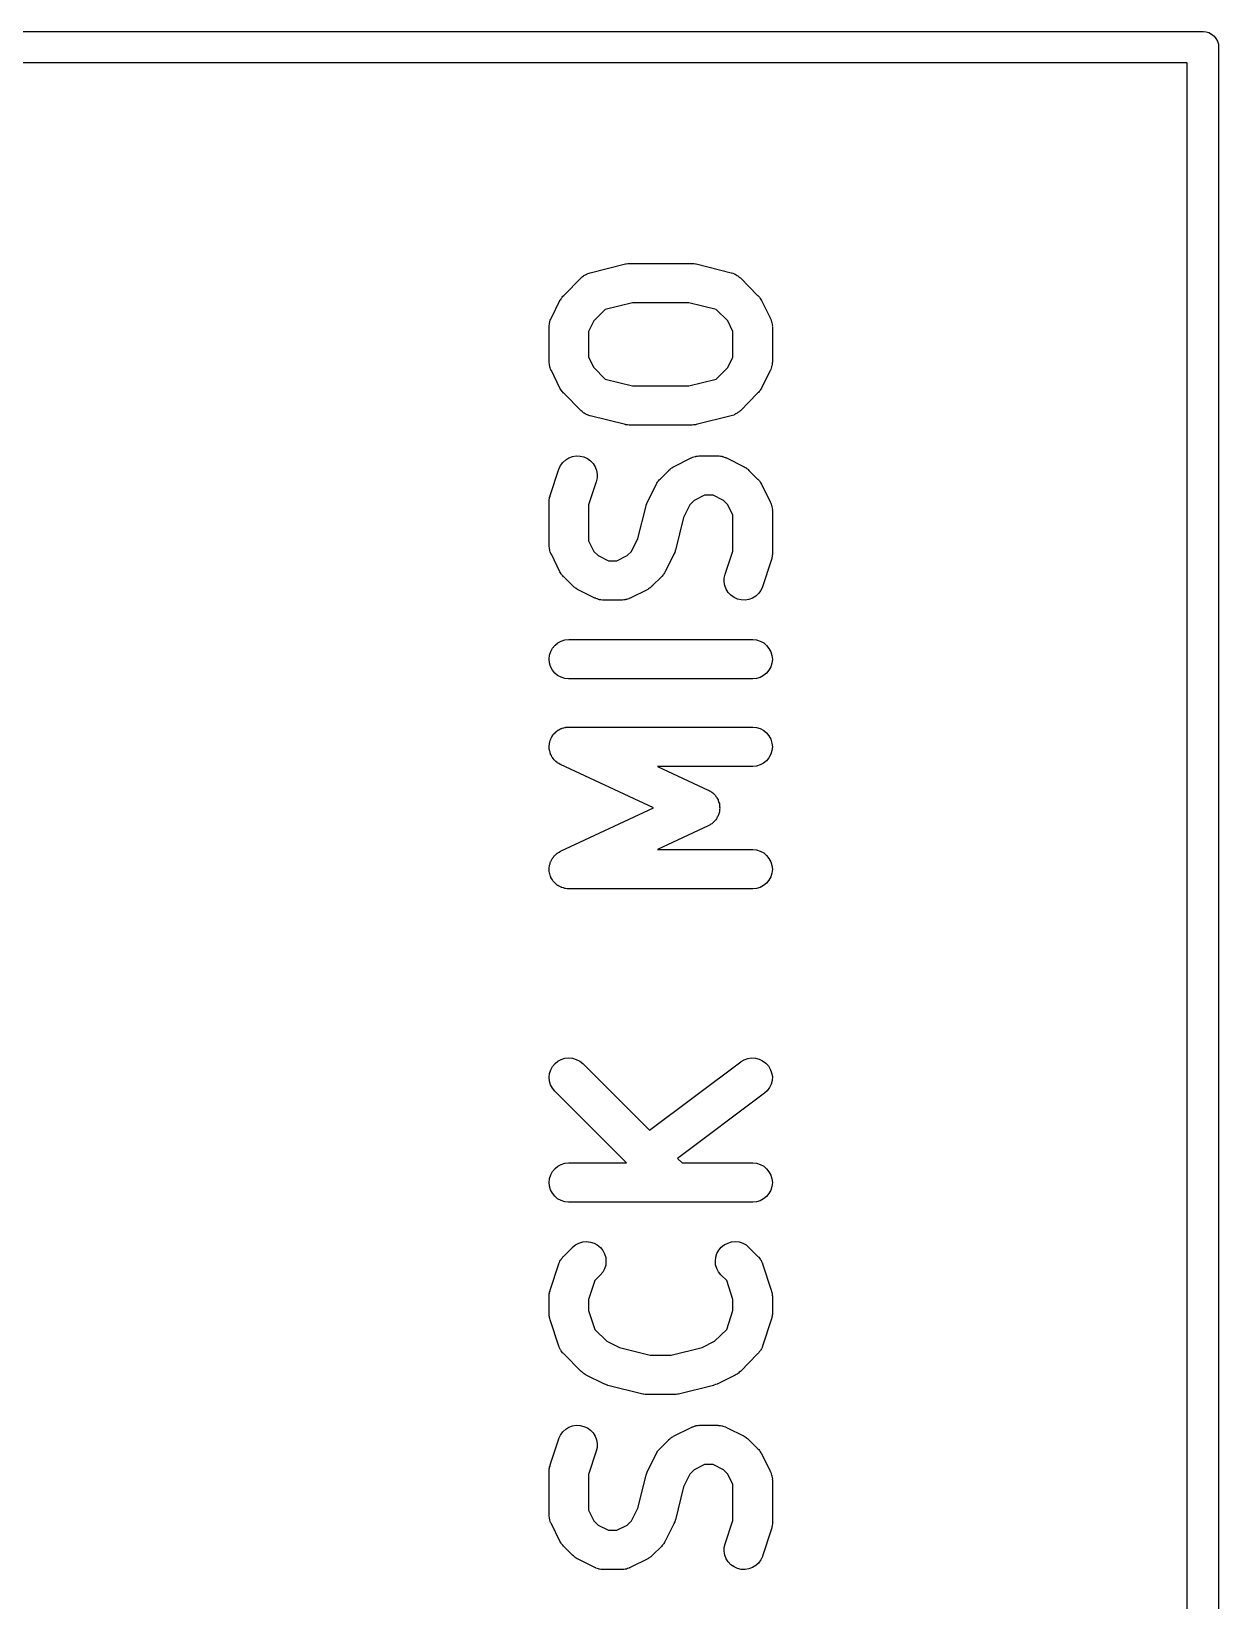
# Model space of a CAD drawing. Extents: x 107.4 to 137.1, y -83.6 to -60.4.
# Drawn here: x 121.01 to 125.54, y -67.39 to -61.41 of the extents above; entities that cross this region are included whole.
import ezdxf

# ---------------------------------------------------------------- set-up
doc = ezdxf.new("R2010")
doc.units = 0
doc.header["$MEASUREMENT"] = 0
doc.layers.add('BLACK', color=7, linetype='CONTINUOUS')

msp = doc.modelspace()

# ---------------------------------------------------------------- linework, layer by layer
at = {"layer": 'BLACK', "linetype": 'CONTINUOUS'}
for p, q in [((125.473, -61.408), (125.476, -61.4077)), ((125.476, -61.4077), (125.479, -61.408)), ((107.445, -61.408), (125.473, -61.408)), ((125.479, -61.408), (125.488, -61.4089)), ((125.488, -61.4089), (125.499, -61.4123)), ((125.499, -61.4123), (125.509, -61.4179)), ((125.509, -61.4179), (125.519, -61.4254)), ((125.519, -61.4254), (125.526, -61.4345)), ((125.526, -61.4345), (125.532, -61.4449)), ((125.532, -61.4449), (125.535, -61.4562)), ((125.535, -61.4562), (125.536, -61.468)), ((125.536, -61.468), (125.536, -61.4709)), ((125.536, -61.4709), (125.536, -71.8869)), ((125.416, -61.528), (107.502, -61.528)), ((125.416, -71.8444), (125.416, -61.528)), ((123.142, -62.3272), (123.276, -62.2939)), ((123.276, -62.2939), (123.277, -62.2937)), ((123.277, -62.2937), (123.278, -62.2935)), ((123.278, -62.2935), (123.279, -62.2931)), ((123.279, -62.2931), (123.285, -62.2925)), ((123.285, -62.2925), (123.291, -62.2917)), ((123.291, -62.2917), (123.293, -62.2918)), ((123.293, -62.2918), (123.294, -62.2917)), ((123.294, -62.2917), (123.527, -62.2917)), ((123.527, -62.2917), (123.528, -62.2917)), ((123.528, -62.2917), (123.53, -62.2918)), ((123.53, -62.2918), (123.531, -62.2918)), ((123.531, -62.2918), (123.537, -62.2926)), ((123.537, -62.2926), (123.543, -62.2933)), ((123.543, -62.2933), (123.544, -62.2937)), ((123.544, -62.2937), (123.546, -62.2939)), ((123.546, -62.2939), (123.679, -62.3272)), ((123.041, -62.4136), (123.108, -62.347)), ((123.108, -62.3462), (123.112, -62.3431)), ((123.108, -62.347), (123.108, -62.3462)), ((123.112, -62.3431), (123.116, -62.3397)), ((123.116, -62.3397), (123.118, -62.3385)), ((123.118, -62.3385), (123.12, -62.3371)), ((123.12, -62.3371), (123.124, -62.3348)), ((123.124, -62.3348), (123.129, -62.3322)), ((123.129, -62.3322), (123.131, -62.3314)), ((123.131, -62.3314), (123.133, -62.3304)), ((123.133, -62.3304), (123.138, -62.3289)), ((123.138, -62.3289), (123.142, -62.3272)), ((123.679, -62.3272), (123.68, -62.3275)), ((123.68, -62.3275), (123.685, -62.3293)), ((123.685, -62.3293), (123.689, -62.3308)), ((123.689, -62.3308), (123.691, -62.3318)), ((123.691, -62.3318), (123.694, -62.3326)), ((123.694, -62.3326), (123.698, -62.3353)), ((123.698, -62.3353), (123.702, -62.3377)), ((123.702, -62.3377), (123.704, -62.3391)), ((123.704, -62.3391), (123.706, -62.3403)), ((123.706, -62.3403), (123.71, -62.3437)), ((123.71, -62.3437), (123.714, -62.347)), ((123.714, -62.347), (123.78, -62.4136)), ((123.032, -62.4249), (123.034, -62.4225)), ((123.034, -62.4225), (123.035, -62.4199)), ((123.035, -62.4199), (123.038, -62.4169)), ((123.038, -62.4169), (123.041, -62.4136)), ((123.78, -62.4136), (123.781, -62.4144)), ((123.781, -62.4144), (123.784, -62.4177)), ((123.784, -62.4177), (123.787, -62.4207)), ((123.787, -62.4207), (123.788, -62.4234)), ((123.788, -62.4234), (123.79, -62.4258)), ((122.994, -62.4998), (123.027, -62.4331)), ((123.027, -62.4322), (123.03, -62.4287)), ((123.027, -62.4331), (123.027, -62.4322)), ((123.03, -62.4287), (123.032, -62.4249)), ((123.199, -62.4677), (123.156, -62.5111)), ((123.303, -62.4417), (123.199, -62.4677)), ((123.518, -62.4417), (123.303, -62.4417)), ((123.622, -62.4677), (123.518, -62.4417)), ((123.666, -62.5111), (123.622, -62.4677)), ((123.79, -62.4258), (123.792, -62.4296)), ((123.792, -62.4296), (123.794, -62.4331)), ((123.794, -62.4331), (123.828, -62.4998)), ((122.986, -62.5279), (122.987, -62.5228)), ((122.986, -62.5301), (122.986, -62.5279)), ((122.986, -62.5323), (122.986, -62.5301)), ((122.986, -62.5333), (122.986, -62.5323)), ((122.986, -62.6667), (122.986, -62.5333)), ((122.987, -62.5177), (122.988, -62.5156)), ((122.987, -62.5228), (122.987, -62.5177)), ((122.988, -62.5135), (122.99, -62.5087)), ((122.988, -62.5156), (122.988, -62.5135)), ((122.99, -62.5087), (122.992, -62.5038)), ((122.992, -62.5038), (122.993, -62.5019)), ((122.993, -62.5019), (122.994, -62.4998)), ((123.156, -62.5111), (123.136, -62.551)), ((123.686, -62.551), (123.666, -62.5111)), ((123.828, -62.4998), (123.828, -62.5007)), ((123.828, -62.5007), (123.829, -62.5028)), ((123.829, -62.5028), (123.83, -62.5048)), ((123.83, -62.5048), (123.831, -62.5097)), ((123.831, -62.5097), (123.833, -62.5145)), ((123.833, -62.5145), (123.834, -62.5167)), ((123.834, -62.5167), (123.834, -62.5188)), ((123.834, -62.5188), (123.835, -62.5239)), ((123.835, -62.5239), (123.836, -62.5289)), ((123.836, -62.5289), (123.835, -62.5311)), ((123.835, -62.5311), (123.836, -62.5333)), ((123.836, -62.5333), (123.836, -62.6667)), ((123.136, -62.551), (123.136, -62.649)), ((123.686, -62.649), (123.686, -62.551)), ((123.136, -62.649), (123.156, -62.6889)), ((123.666, -62.6889), (123.686, -62.649)), ((122.986, -62.6689), (122.986, -62.6667)), ((122.986, -62.6711), (122.986, -62.6689)), ((122.987, -62.6761), (122.986, -62.6711)), ((122.987, -62.6812), (122.987, -62.6761)), ((122.988, -62.6834), (122.987, -62.6812)), ((122.988, -62.6855), (122.988, -62.6834)), ((122.99, -62.6903), (122.988, -62.6855)), ((122.991, -62.6952), (122.99, -62.6903)), ((122.992, -62.6972), (122.991, -62.6952)), ((122.993, -62.6993), (122.992, -62.6972)), ((122.994, -62.7002), (122.993, -62.6993)), ((123.027, -62.7669), (122.994, -62.7002)), ((123.156, -62.6889), (123.199, -62.7323)), ((123.622, -62.7323), (123.666, -62.6889)), ((123.828, -62.7002), (123.794, -62.7669)), ((123.829, -62.6981), (123.828, -62.7002)), ((123.83, -62.6962), (123.829, -62.6981)), ((123.831, -62.6913), (123.83, -62.6962)), ((123.833, -62.6865), (123.831, -62.6913)), ((123.834, -62.6823), (123.833, -62.6844)), ((123.833, -62.6844), (123.833, -62.6865)), ((123.835, -62.6772), (123.834, -62.6823)), ((123.836, -62.6677), (123.835, -62.6699)), ((123.835, -62.6699), (123.835, -62.6721)), ((123.835, -62.6721), (123.835, -62.6772)), ((123.836, -62.6667), (123.836, -62.6677)), ((123.029, -62.7704), (123.027, -62.7669)), ((123.031, -62.7742), (123.029, -62.7704)), ((123.033, -62.7766), (123.031, -62.7742)), ((123.035, -62.7793), (123.033, -62.7766)), ((123.038, -62.7823), (123.035, -62.7793)), ((123.04, -62.7856), (123.038, -62.7823)), ((123.199, -62.7323), (123.303, -62.7583)), ((123.303, -62.7583), (123.518, -62.7583)), ((123.518, -62.7583), (123.622, -62.7323)), ((123.783, -62.7831), (123.78, -62.7864)), ((123.786, -62.7801), (123.783, -62.7831)), ((123.788, -62.7775), (123.786, -62.7801)), ((123.79, -62.7751), (123.788, -62.7775)), ((123.792, -62.7713), (123.79, -62.7751)), ((123.794, -62.7678), (123.792, -62.7713)), ((123.794, -62.7669), (123.794, -62.7678)), ((123.041, -62.7864), (123.04, -62.7856)), ((123.108, -62.853), (123.041, -62.7864)), ((123.78, -62.7864), (123.714, -62.853)), ((123.112, -62.8563), (123.108, -62.853)), ((123.115, -62.8597), (123.112, -62.8563)), ((123.117, -62.8609), (123.115, -62.8597)), ((123.119, -62.8623), (123.117, -62.8609)), ((123.123, -62.8647), (123.119, -62.8623)), ((123.128, -62.8674), (123.123, -62.8647)), ((123.13, -62.8682), (123.128, -62.8674)), ((123.132, -62.8692), (123.13, -62.8682)), ((123.137, -62.8707), (123.132, -62.8692)), ((123.141, -62.8725), (123.137, -62.8707)), ((123.142, -62.8728), (123.141, -62.8725)), ((123.276, -62.9061), (123.142, -62.8728)), ((123.679, -62.8728), (123.546, -62.9061)), ((123.684, -62.8711), (123.679, -62.8728)), ((123.689, -62.8696), (123.684, -62.8711)), ((123.691, -62.8686), (123.689, -62.8696)), ((123.693, -62.8678), (123.691, -62.8686)), ((123.697, -62.8652), (123.693, -62.8678)), ((123.702, -62.8629), (123.697, -62.8652)), ((123.703, -62.8615), (123.702, -62.8629)), ((123.705, -62.8603), (123.703, -62.8615)), ((123.709, -62.8569), (123.705, -62.8603)), ((123.713, -62.8538), (123.709, -62.8569)), ((123.714, -62.853), (123.713, -62.8538)), ((123.277, -62.9063), (123.276, -62.9061)), ((123.278, -62.9067), (123.277, -62.9063)), ((123.284, -62.9074), (123.278, -62.9067)), ((123.29, -62.9082), (123.284, -62.9074)), ((123.292, -62.9082), (123.29, -62.9082)), ((123.293, -62.9083), (123.292, -62.9082)), ((123.294, -62.9083), (123.293, -62.9083)), ((123.527, -62.9083), (123.294, -62.9083)), ((123.529, -62.9082), (123.527, -62.9083)), ((123.53, -62.9083), (123.529, -62.9082)), ((123.536, -62.9075), (123.53, -62.9083)), ((123.542, -62.9069), (123.536, -62.9075)), ((123.543, -62.9065), (123.542, -62.9069)), ((123.545, -62.9063), (123.543, -62.9065)), ((123.546, -62.9061), (123.545, -62.9063)), ((122.99, -63.1763), (123.023, -63.0763)), ((123.023, -63.0753), (123.029, -63.062)), ((123.023, -63.0763), (123.023, -63.0753)), ((123.029, -63.062), (123.038, -63.0502)), ((123.038, -63.0502), (123.049, -63.0402)), ((123.049, -63.0402), (123.061, -63.0326)), ((123.061, -63.0326), (123.075, -63.0275)), ((123.075, -63.0275), (123.089, -63.0251)), ((123.089, -63.0251), (123.104, -63.0257)), ((123.104, -63.0257), (123.118, -63.029)), ((123.118, -63.029), (123.132, -63.0351)), ((123.132, -63.0351), (123.143, -63.0436)), ((123.143, -63.0436), (123.153, -63.0543)), ((123.153, -63.0543), (123.161, -63.0667)), ((123.161, -63.0667), (123.166, -63.0804)), ((123.166, -63.0804), (123.169, -63.0948)), ((123.408, -63.1136), (123.441, -63.0803)), ((123.441, -63.0803), (123.442, -63.0796)), ((123.442, -63.0796), (123.445, -63.0769)), ((123.445, -63.0769), (123.448, -63.074)), ((123.448, -63.074), (123.451, -63.0724)), ((123.451, -63.0724), (123.453, -63.0704)), ((123.453, -63.0704), (123.457, -63.0685)), ((123.457, -63.0685), (123.46, -63.0663)), ((123.46, -63.0663), (123.527, -63.0329)), ((123.527, -63.0329), (123.528, -63.0325)), ((123.528, -63.0325), (123.53, -63.0317)), ((123.53, -63.0317), (123.532, -63.0307)), ((123.532, -63.0307), (123.537, -63.0292)), ((123.537, -63.0292), (123.542, -63.0274)), ((123.542, -63.0274), (123.544, -63.0271)), ((123.544, -63.0271), (123.546, -63.0264)), ((123.546, -63.0264), (123.551, -63.0259)), ((123.551, -63.0259), (123.556, -63.0251)), ((123.556, -63.0251), (123.558, -63.0252)), ((123.558, -63.0252), (123.561, -63.025)), ((123.561, -63.025), (123.627, -63.025)), ((123.627, -63.025), (123.628, -63.025)), ((123.628, -63.025), (123.631, -63.0253)), ((123.631, -63.0253), (123.633, -63.0252)), ((123.633, -63.0252), (123.638, -63.0261)), ((123.638, -63.0261), (123.643, -63.0266)), ((123.643, -63.0266), (123.645, -63.0273)), ((123.645, -63.0273), (123.647, -63.0277)), ((123.647, -63.0277), (123.652, -63.0295)), ((123.652, -63.0295), (123.657, -63.0311)), ((123.657, -63.0311), (123.659, -63.0321)), ((123.659, -63.0321), (123.661, -63.0329)), ((123.661, -63.0329), (123.728, -63.0663)), ((123.728, -63.0663), (123.728, -63.0667)), ((123.728, -63.0667), (123.732, -63.069)), ((123.732, -63.069), (123.736, -63.071)), ((123.736, -63.071), (123.738, -63.073)), ((123.738, -63.073), (123.741, -63.0747)), ((123.741, -63.0747), (123.744, -63.0776)), ((123.744, -63.0776), (123.747, -63.0803)), ((123.747, -63.0803), (123.78, -63.1136)), ((123.165, -63.1237), (123.136, -63.2122)), ((123.168, -63.1094), (123.165, -63.1237)), ((123.169, -63.0948), (123.168, -63.1094)), ((123.36, -63.1998), (123.394, -63.1331)), ((123.394, -63.1322), (123.396, -63.1287)), ((123.394, -63.1331), (123.394, -63.1322)), ((123.396, -63.1287), (123.398, -63.1249)), ((123.398, -63.1249), (123.4, -63.1225)), ((123.4, -63.1225), (123.402, -63.1199)), ((123.402, -63.1199), (123.405, -63.1169)), ((123.405, -63.1169), (123.408, -63.1136)), ((123.78, -63.1136), (123.781, -63.1144)), ((123.781, -63.1144), (123.784, -63.1177)), ((123.784, -63.1177), (123.787, -63.1207)), ((123.787, -63.1207), (123.788, -63.1234)), ((123.788, -63.1234), (123.79, -63.1258)), ((123.79, -63.1258), (123.792, -63.1296)), ((123.792, -63.1296), (123.794, -63.1331)), ((123.794, -63.1331), (123.828, -63.1998)), ((122.986, -63.1906), (122.987, -63.1875)), ((122.986, -63.1948), (122.986, -63.1906)), ((122.986, -63.199), (122.986, -63.1948)), ((122.986, -63.2), (122.986, -63.199)), ((122.986, -63.3667), (122.986, -63.2)), ((122.987, -63.1844), (122.989, -63.1804)), ((122.987, -63.1875), (122.987, -63.1844)), ((122.989, -63.1804), (122.99, -63.1763)), ((123.358, -63.2069), (123.36, -63.2004)), ((123.36, -63.2001), (123.36, -63.1998)), ((123.36, -63.2004), (123.36, -63.2001)), ((123.538, -63.195), (123.522, -63.2111)), ((123.578, -63.175), (123.538, -63.195)), ((123.61, -63.175), (123.578, -63.175)), ((123.65, -63.195), (123.61, -63.175)), ((123.666, -63.2111), (123.65, -63.195)), ((123.828, -63.1998), (123.828, -63.2007)), ((123.828, -63.2007), (123.829, -63.2028)), ((123.136, -63.2122), (123.136, -63.349)), ((123.323, -63.3405), (123.355, -63.2151)), ((123.355, -63.2135), (123.358, -63.2069)), ((123.355, -63.2138), (123.355, -63.2135)), ((123.355, -63.2141), (123.355, -63.2138)), ((123.355, -63.2151), (123.355, -63.2141)), ((123.498, -63.2595), (123.467, -63.3849)), ((123.522, -63.2111), (123.498, -63.2595)), ((123.686, -63.251), (123.666, -63.2111)), ((123.686, -63.3878), (123.686, -63.251)), ((123.829, -63.2028), (123.83, -63.2048)), ((123.83, -63.2048), (123.831, -63.2097)), ((123.831, -63.2097), (123.833, -63.2145)), ((123.833, -63.2145), (123.834, -63.2167)), ((123.834, -63.2167), (123.834, -63.2188)), ((123.834, -63.2188), (123.835, -63.2239)), ((123.835, -63.2239), (123.836, -63.2289)), ((123.836, -63.2289), (123.835, -63.2311)), ((123.835, -63.2311), (123.836, -63.2333)), ((123.836, -63.2333), (123.836, -63.4)), ((122.986, -63.3689), (122.986, -63.3667)), ((122.986, -63.3711), (122.986, -63.3689)), ((122.987, -63.3761), (122.986, -63.3711)), ((122.987, -63.3812), (122.987, -63.3761)), ((123.136, -63.349), (123.156, -63.3889)), ((123.299, -63.3889), (123.323, -63.3405)), ((122.988, -63.3834), (122.987, -63.3812)), ((122.988, -63.3855), (122.988, -63.3834)), ((122.99, -63.3903), (122.988, -63.3855)), ((122.991, -63.3952), (122.99, -63.3903)), ((122.992, -63.3972), (122.991, -63.3952)), ((122.993, -63.3993), (122.992, -63.3972)), ((122.994, -63.4002), (122.993, -63.3993)), ((123.027, -63.4669), (122.994, -63.4002)), ((123.156, -63.3889), (123.172, -63.405)), ((123.172, -63.405), (123.212, -63.425)), ((123.212, -63.425), (123.243, -63.425)), ((123.243, -63.425), (123.283, -63.405)), ((123.283, -63.405), (123.299, -63.3889)), ((123.461, -63.4002), (123.428, -63.4669)), ((123.464, -63.3931), (123.461, -63.3996)), ((123.461, -63.3996), (123.461, -63.3999)), ((123.461, -63.3999), (123.461, -63.4002)), ((123.466, -63.3865), (123.464, -63.3931)), ((123.467, -63.3849), (123.466, -63.3859)), ((123.466, -63.3859), (123.466, -63.3862)), ((123.466, -63.3862), (123.466, -63.3865)), ((123.656, -63.4763), (123.686, -63.3878)), ((123.832, -63.4237), (123.798, -63.5237)), ((123.833, -63.4196), (123.832, -63.4237)), ((123.834, -63.4156), (123.833, -63.4196)), ((123.835, -63.4094), (123.834, -63.4125)), ((123.834, -63.4125), (123.834, -63.4156)), ((123.836, -63.401), (123.835, -63.4052)), ((123.835, -63.4052), (123.835, -63.4094)), ((123.836, -63.4), (123.836, -63.401)), ((123.029, -63.4704), (123.027, -63.4669)), ((123.031, -63.4742), (123.029, -63.4704)), ((123.033, -63.4766), (123.031, -63.4742)), ((123.035, -63.4793), (123.033, -63.4766)), ((123.038, -63.4823), (123.035, -63.4793)), ((123.04, -63.4856), (123.038, -63.4823)), ((123.041, -63.4864), (123.04, -63.4856)), ((123.074, -63.5197), (123.041, -63.4864)), ((123.414, -63.4864), (123.38, -63.5197)), ((123.416, -63.4831), (123.414, -63.4864)), ((123.419, -63.4801), (123.416, -63.4831)), ((123.421, -63.4775), (123.419, -63.4801)), ((123.423, -63.4751), (123.421, -63.4775)), ((123.425, -63.4713), (123.423, -63.4751)), ((123.427, -63.4678), (123.425, -63.4713)), ((123.428, -63.4669), (123.427, -63.4678)), ((123.653, -63.4906), (123.656, -63.4763)), ((123.653, -63.5052), (123.653, -63.4906)), ((123.078, -63.5224), (123.074, -63.5197)), ((123.081, -63.5253), (123.078, -63.5224)), ((123.083, -63.527), (123.081, -63.5253)), ((123.086, -63.529), (123.083, -63.527)), ((123.089, -63.531), (123.086, -63.529)), ((123.093, -63.5333), (123.089, -63.531)), ((123.094, -63.5337), (123.093, -63.5333)), ((123.16, -63.5671), (123.094, -63.5337)), ((123.361, -63.5337), (123.294, -63.5671)), ((123.364, -63.5315), (123.361, -63.5337)), ((123.368, -63.5296), (123.364, -63.5315)), ((123.371, -63.5276), (123.368, -63.5296)), ((123.373, -63.526), (123.371, -63.5276)), ((123.376, -63.5231), (123.373, -63.526)), ((123.38, -63.5204), (123.376, -63.5231)), ((123.38, -63.5197), (123.38, -63.5204)), ((123.655, -63.5196), (123.653, -63.5052)), ((123.66, -63.5333), (123.655, -63.5196)), ((123.668, -63.5457), (123.66, -63.5333)), ((123.678, -63.5564), (123.668, -63.5457)), ((123.69, -63.5649), (123.678, -63.5564)), ((123.773, -63.5598), (123.76, -63.5674)), ((123.783, -63.5498), (123.773, -63.5598)), ((123.792, -63.538), (123.783, -63.5498)), ((123.798, -63.5247), (123.792, -63.538)), ((123.798, -63.5237), (123.798, -63.5247)), ((123.163, -63.5679), (123.16, -63.5671)), ((123.164, -63.5689), (123.163, -63.5679)), ((123.169, -63.5705), (123.164, -63.5689)), ((123.174, -63.5723), (123.169, -63.5705)), ((123.176, -63.5727), (123.174, -63.5723)), ((123.178, -63.5734), (123.176, -63.5727)), ((123.183, -63.5739), (123.178, -63.5734)), ((123.189, -63.5748), (123.183, -63.5739)), ((123.191, -63.5747), (123.189, -63.5748)), ((123.193, -63.575), (123.191, -63.5747)), ((123.194, -63.575), (123.193, -63.575)), ((123.261, -63.575), (123.194, -63.575)), ((123.263, -63.5748), (123.261, -63.575)), ((123.265, -63.5749), (123.263, -63.5748)), ((123.27, -63.5741), (123.265, -63.5749)), ((123.275, -63.5736), (123.27, -63.5741)), ((123.277, -63.5729), (123.275, -63.5736)), ((123.28, -63.5726), (123.277, -63.5729)), ((123.284, -63.5708), (123.28, -63.5726)), ((123.289, -63.5693), (123.284, -63.5708)), ((123.291, -63.5683), (123.289, -63.5693)), ((123.293, -63.5675), (123.291, -63.5683)), ((123.294, -63.5671), (123.293, -63.5675)), ((123.703, -63.571), (123.69, -63.5649)), ((123.717, -63.5743), (123.703, -63.571)), ((123.732, -63.5749), (123.717, -63.5743)), ((123.746, -63.5725), (123.732, -63.5749)), ((123.76, -63.5674), (123.746, -63.5725)), ((123.008, -63.7468), (123.019, -63.7375)), ((123.019, -63.7375), (123.032, -63.7307)), ((123.032, -63.7307), (123.046, -63.7264)), ((123.046, -63.7264), (123.061, -63.725)), ((123.061, -63.725), (123.761, -63.725)), ((123.761, -63.725), (123.762, -63.725)), ((123.762, -63.725), (123.776, -63.7266)), ((123.776, -63.7266), (123.79, -63.7311)), ((123.79, -63.7311), (123.803, -63.7381)), ((123.803, -63.7381), (123.814, -63.7475)), ((122.986, -63.7995), (122.987, -63.7849)), ((122.987, -63.8141), (122.986, -63.7995)), ((122.987, -63.7849), (122.992, -63.7709)), ((122.992, -63.7709), (122.998, -63.7581)), ((122.998, -63.7581), (123.008, -63.7468)), ((123.814, -63.7475), (123.823, -63.7589)), ((123.823, -63.7589), (123.83, -63.7719)), ((123.83, -63.7719), (123.834, -63.7859)), ((123.834, -63.7859), (123.836, -63.8005)), ((122.991, -63.8281), (122.987, -63.8141)), ((122.998, -63.8411), (122.991, -63.8281)), ((123.007, -63.8525), (122.998, -63.8411)), ((123.018, -63.8619), (123.007, -63.8525)), ((123.814, -63.8532), (123.802, -63.8625)), ((123.823, -63.8419), (123.814, -63.8532)), ((123.83, -63.8291), (123.823, -63.8419)), ((123.834, -63.8151), (123.83, -63.8291)), ((123.836, -63.8005), (123.834, -63.8151)), ((123.031, -63.8689), (123.018, -63.8619)), ((123.045, -63.8734), (123.031, -63.8689)), ((123.06, -63.875), (123.045, -63.8734)), ((123.061, -63.875), (123.06, -63.875)), ((123.761, -63.875), (123.061, -63.875)), ((123.775, -63.8736), (123.761, -63.875)), ((123.789, -63.8693), (123.775, -63.8736)), ((123.802, -63.8625), (123.789, -63.8693)), ((122.993, -64.1011), (122.996, -64.0963)), ((122.996, -64.0963), (122.998, -64.0914)), ((122.998, -64.0914), (123, -64.0901)), ((123, -64.0886), (123.004, -64.0844)), ((123, -64.0901), (123, -64.0886)), ((123.004, -64.0844), (123.008, -64.0801)), ((123.008, -64.0801), (123.009, -64.079)), ((123.009, -64.079), (123.01, -64.0778)), ((123.01, -64.0778), (123.015, -64.0744)), ((123.015, -64.0744), (123.019, -64.0709)), ((123.019, -64.0709), (123.021, -64.0701)), ((123.021, -64.0701), (123.022, -64.069)), ((123.022, -64.069), (123.027, -64.0666)), ((123.027, -64.0666), (123.032, -64.064)), ((123.032, -64.064), (123.034, -64.0635)), ((123.034, -64.0635), (123.035, -64.0628)), ((123.035, -64.0628), (123.041, -64.0614)), ((123.041, -64.0614), (123.046, -64.0598)), ((123.046, -64.0598), (123.048, -64.0596)), ((123.048, -64.0596), (123.049, -64.0592)), ((123.049, -64.0592), (123.055, -64.0589)), ((123.055, -64.0589), (123.061, -64.0583)), ((123.061, -64.0583), (123.761, -64.0583)), ((123.761, -64.0583), (123.762, -64.0583)), ((123.762, -64.0583), (123.776, -64.06)), ((123.776, -64.06), (123.79, -64.0644)), ((123.79, -64.0644), (123.803, -64.0714)), ((123.803, -64.0714), (123.814, -64.0809)), ((123.814, -64.0809), (123.823, -64.0923)), ((123.823, -64.0923), (123.83, -64.1052)), ((122.986, -64.1294), (122.987, -64.1238)), ((122.986, -64.1311), (122.986, -64.1294)), ((122.986, -64.1328), (122.986, -64.1311)), ((122.986, -64.1384), (122.986, -64.1328)), ((122.986, -64.144), (122.986, -64.1384)), ((122.987, -64.1457), (122.986, -64.144)), ((122.987, -64.1183), (122.988, -64.1166)), ((122.987, -64.1238), (122.987, -64.1183)), ((122.987, -64.1474), (122.987, -64.1457)), ((122.989, -64.1528), (122.987, -64.1474)), ((122.988, -64.1149), (122.99, -64.1096)), ((122.988, -64.1166), (122.988, -64.1149)), ((122.99, -64.1582), (122.989, -64.1528)), ((122.99, -64.1096), (122.992, -64.1043)), ((122.991, -64.1598), (122.99, -64.1582)), ((122.992, -64.1028), (122.993, -64.1011)), ((122.992, -64.1043), (122.992, -64.1028)), ((123.83, -64.1052), (123.834, -64.1193)), ((123.834, -64.1484), (123.83, -64.1624)), ((123.834, -64.1193), (123.836, -64.1339)), ((123.836, -64.1339), (123.834, -64.1484)), ((122.991, -64.1614), (122.991, -64.1598)), ((122.994, -64.1664), (122.991, -64.1614)), ((122.996, -64.1715), (122.994, -64.1664)), ((122.997, -64.1729), (122.996, -64.1715)), ((122.998, -64.1744), (122.997, -64.1729)), ((123.001, -64.1788), (122.998, -64.1744)), ((123.005, -64.1833), (123.001, -64.1788)), ((123.006, -64.1845), (123.005, -64.1833)), ((123.007, -64.1858), (123.006, -64.1845)), ((123.011, -64.1894), (123.007, -64.1858)), ((123.016, -64.1932), (123.011, -64.1894)), ((123.017, -64.1941), (123.016, -64.1932)), ((123.018, -64.1952), (123.017, -64.1941)), ((123.023, -64.1979), (123.018, -64.1952)), ((123.028, -64.2008), (123.023, -64.1979)), ((123.029, -64.2013), (123.028, -64.2008)), ((123.383, -64.3667), (123.029, -64.2013)), ((123.761, -64.2083), (123.399, -64.2083)), ((123.399, -64.2083), (123.592, -64.2987)), ((123.775, -64.2069), (123.761, -64.2083)), ((123.789, -64.2027), (123.775, -64.2069)), ((123.802, -64.1958), (123.789, -64.2027)), ((123.814, -64.1866), (123.802, -64.1958)), ((123.823, -64.1753), (123.814, -64.1866)), ((123.83, -64.1624), (123.823, -64.1753)), ((123.592, -64.2987), (123.593, -64.2992)), ((123.593, -64.2992), (123.597, -64.3012)), ((123.597, -64.3012), (123.6, -64.3029)), ((123.6, -64.3029), (123.603, -64.305)), ((123.603, -64.305), (123.606, -64.3068)), ((123.606, -64.3068), (123.609, -64.3094)), ((123.609, -64.3094), (123.612, -64.3118)), ((123.612, -64.3118), (123.614, -64.3144)), ((123.614, -64.3144), (123.617, -64.3167)), ((123.617, -64.3167), (123.619, -64.3198)), ((123.619, -64.3198), (123.621, -64.3228)), ((123.621, -64.3228), (123.623, -64.3257)), ((123.623, -64.3257), (123.625, -64.3285)), ((123.625, -64.3285), (123.627, -64.3321)), ((123.627, -64.3321), (123.629, -64.3354)), ((123.629, -64.3354), (123.63, -64.3387)), ((123.029, -64.532), (123.383, -64.3667)), ((123.63, -64.3956), (123.628, -64.3989)), ((123.63, -64.3387), (123.631, -64.3418)), ((123.631, -64.3925), (123.63, -64.3956)), ((123.631, -64.3418), (123.632, -64.3456)), ((123.632, -64.3888), (123.631, -64.3925)), ((123.632, -64.3456), (123.634, -64.3493)), ((123.633, -64.3851), (123.632, -64.3888)), ((123.634, -64.3817), (123.633, -64.3851)), ((123.634, -64.3493), (123.634, -64.3527)), ((123.634, -64.3527), (123.635, -64.356)), ((123.635, -64.3784), (123.634, -64.3817)), ((123.635, -64.356), (123.635, -64.3599)), ((123.635, -64.3599), (123.636, -64.3638)), ((123.636, -64.3638), (123.635, -64.3672)), ((123.635, -64.3672), (123.636, -64.3706)), ((123.636, -64.3706), (123.635, -64.3745)), ((123.635, -64.3745), (123.635, -64.3784)), ((123.592, -64.4346), (123.399, -64.525)), ((123.596, -64.4326), (123.592, -64.4346)), ((123.599, -64.431), (123.596, -64.4326)), ((123.602, -64.4289), (123.599, -64.431)), ((123.605, -64.4272), (123.602, -64.4289)), ((123.608, -64.4246), (123.605, -64.4272)), ((123.611, -64.4222), (123.608, -64.4246)), ((123.613, -64.4197), (123.611, -64.4222)), ((123.616, -64.4174), (123.613, -64.4197)), ((123.618, -64.4143), (123.616, -64.4174)), ((123.621, -64.4114), (123.618, -64.4143)), ((123.623, -64.4085), (123.621, -64.4114)), ((123.625, -64.4057), (123.623, -64.4085)), ((123.626, -64.4022), (123.625, -64.4057)), ((123.628, -64.3989), (123.626, -64.4022)), ((122.989, -64.5796), (122.99, -64.5741)), ((122.99, -64.5741), (122.991, -64.5726)), ((122.991, -64.5726), (122.992, -64.5709)), ((122.992, -64.5709), (122.994, -64.566)), ((122.994, -64.566), (122.997, -64.5609)), ((122.997, -64.5609), (122.998, -64.5596)), ((122.998, -64.5581), (123.002, -64.5537)), ((122.998, -64.5596), (122.998, -64.5581)), ((123.002, -64.5537), (123.005, -64.5493)), ((123.005, -64.5493), (123.007, -64.5481)), ((123.007, -64.5481), (123.008, -64.5468)), ((123.008, -64.5468), (123.012, -64.5432)), ((123.012, -64.5432), (123.016, -64.5395)), ((123.016, -64.5395), (123.018, -64.5386)), ((123.018, -64.5386), (123.019, -64.5375)), ((123.019, -64.5375), (123.024, -64.5349)), ((123.024, -64.5349), (123.029, -64.532)), ((123.399, -64.525), (123.761, -64.525)), ((123.761, -64.525), (123.762, -64.525)), ((123.762, -64.525), (123.776, -64.5266)), ((123.776, -64.5266), (123.79, -64.5311)), ((123.79, -64.5311), (123.803, -64.5381)), ((123.803, -64.5381), (123.814, -64.5475)), ((123.814, -64.5475), (123.823, -64.5589)), ((123.823, -64.5589), (123.83, -64.5719)), ((123.83, -64.5719), (123.834, -64.5859)), ((122.986, -64.5939), (122.987, -64.5883)), ((122.986, -64.5995), (122.986, -64.5939)), ((122.986, -64.6012), (122.986, -64.5995)), ((122.986, -64.6029), (122.986, -64.6012)), ((122.986, -64.6085), (122.986, -64.6029)), ((122.987, -64.6141), (122.986, -64.6085)), ((122.987, -64.5849), (122.989, -64.5796)), ((122.987, -64.5866), (122.987, -64.5849)), ((122.987, -64.5883), (122.987, -64.5866)), ((122.987, -64.6157), (122.987, -64.6141)), ((122.988, -64.6174), (122.987, -64.6157)), ((122.99, -64.6227), (122.988, -64.6174)), ((122.991, -64.6281), (122.99, -64.6227)), ((122.992, -64.6296), (122.991, -64.6281)), ((122.992, -64.6312), (122.992, -64.6296)), ((122.995, -64.6361), (122.992, -64.6312)), ((122.998, -64.6411), (122.995, -64.6361)), ((123.83, -64.6291), (123.823, -64.6419)), ((123.834, -64.6151), (123.83, -64.6291)), ((123.834, -64.5859), (123.836, -64.6005)), ((123.836, -64.6005), (123.834, -64.6151)), ((122.999, -64.6424), (122.998, -64.6411)), ((123, -64.6439), (122.999, -64.6424)), ((123.004, -64.6481), (123, -64.6439)), ((123.007, -64.6525), (123.004, -64.6481)), ((123.008, -64.6536), (123.007, -64.6525)), ((123.01, -64.6549), (123.008, -64.6536)), ((123.014, -64.6583), (123.01, -64.6549)), ((123.018, -64.6619), (123.014, -64.6583)), ((123.02, -64.6627), (123.018, -64.6619)), ((123.021, -64.6638), (123.02, -64.6627)), ((123.026, -64.6662), (123.021, -64.6638)), ((123.031, -64.6689), (123.026, -64.6662)), ((123.033, -64.6695), (123.031, -64.6689)), ((123.034, -64.6702), (123.033, -64.6695)), ((123.04, -64.6717), (123.034, -64.6702)), ((123.045, -64.6734), (123.04, -64.6717)), ((123.047, -64.6736), (123.045, -64.6734)), ((123.048, -64.674), (123.047, -64.6736)), ((123.054, -64.6744), (123.048, -64.674)), ((123.06, -64.675), (123.054, -64.6744)), ((123.061, -64.675), (123.06, -64.675)), ((123.761, -64.675), (123.061, -64.675)), ((123.775, -64.6736), (123.761, -64.675)), ((123.789, -64.6693), (123.775, -64.6736)), ((123.802, -64.6625), (123.789, -64.6693)), ((123.814, -64.6532), (123.802, -64.6625)), ((123.823, -64.6419), (123.814, -64.6532)), ((122.992, -65.3647), (122.999, -65.3518)), ((122.999, -65.3518), (123.008, -65.3406)), ((123.008, -65.3406), (123.019, -65.3314)), ((123.019, -65.3314), (123.032, -65.3246)), ((123.032, -65.3246), (123.046, -65.3204)), ((123.046, -65.3204), (123.061, -65.319)), ((123.061, -65.319), (123.075, -65.3205)), ((123.075, -65.3205), (123.089, -65.3248)), ((123.089, -65.3248), (123.102, -65.3317)), ((123.102, -65.3317), (123.114, -65.341)), ((123.114, -65.341), (123.368, -65.595)), ((123.368, -65.595), (123.716, -65.334)), ((123.716, -65.334), (123.717, -65.3334)), ((123.717, -65.3334), (123.729, -65.326)), ((123.729, -65.326), (123.743, -65.3211)), ((123.743, -65.3211), (123.757, -65.3191)), ((123.757, -65.3191), (123.772, -65.3199)), ((123.772, -65.3199), (123.786, -65.3235)), ((123.786, -65.3235), (123.799, -65.3298)), ((123.799, -65.3298), (123.811, -65.3386)), ((123.811, -65.3386), (123.821, -65.3494)), ((123.821, -65.3494), (123.828, -65.362)), ((122.986, -65.3932), (122.987, -65.3787)), ((122.987, -65.4078), (122.986, -65.3932)), ((122.987, -65.3787), (122.992, -65.3647)), ((122.991, -65.4219), (122.987, -65.4078)), ((123.828, -65.362), (123.833, -65.3758)), ((123.835, -65.4049), (123.831, -65.4191)), ((123.833, -65.3758), (123.836, -65.3902)), ((123.836, -65.3902), (123.835, -65.4049)), ((122.998, -65.4348), (122.991, -65.4219)), ((123.007, -65.4463), (122.998, -65.4348)), ((123.008, -65.447), (123.007, -65.4463)), ((123.28, -65.719), (123.008, -65.447)), ((123.806, -65.454), (123.475, -65.7021)), ((123.816, -65.4441), (123.806, -65.454)), ((123.825, -65.4323), (123.816, -65.4441)), ((123.831, -65.4191), (123.825, -65.4323)), ((123.475, -65.7021), (123.492, -65.719)), ((122.987, -65.7789), (122.992, -65.7649)), ((122.992, -65.7649), (122.998, -65.7521)), ((122.998, -65.7521), (123.008, -65.7408)), ((123.008, -65.7408), (123.019, -65.7315)), ((123.019, -65.7315), (123.032, -65.7247)), ((123.032, -65.7247), (123.046, -65.7204)), ((123.046, -65.7204), (123.061, -65.719)), ((123.061, -65.719), (123.28, -65.719)), ((123.492, -65.719), (123.761, -65.719)), ((123.761, -65.719), (123.762, -65.719)), ((123.762, -65.719), (123.776, -65.7206)), ((123.776, -65.7206), (123.79, -65.7251)), ((123.79, -65.7251), (123.803, -65.7321)), ((123.803, -65.7321), (123.814, -65.7415)), ((123.814, -65.7415), (123.823, -65.7529)), ((123.823, -65.7529), (123.83, -65.7659)), ((123.83, -65.7659), (123.834, -65.7799)), ((122.986, -65.7935), (122.987, -65.7789)), ((122.987, -65.8081), (122.986, -65.7935)), ((122.991, -65.8221), (122.987, -65.8081)), ((122.998, -65.8351), (122.991, -65.8221)), ((123.83, -65.8231), (123.823, -65.8359)), ((123.834, -65.8091), (123.83, -65.8231)), ((123.834, -65.7799), (123.836, -65.7945)), ((123.836, -65.7945), (123.834, -65.8091)), ((123.007, -65.8465), (122.998, -65.8351)), ((123.018, -65.8559), (123.007, -65.8465)), ((123.031, -65.8629), (123.018, -65.8559)), ((123.045, -65.8674), (123.031, -65.8629)), ((123.06, -65.869), (123.045, -65.8674)), ((123.061, -65.869), (123.06, -65.869)), ((123.761, -65.869), (123.061, -65.869)), ((123.775, -65.8676), (123.761, -65.869)), ((123.789, -65.8633), (123.775, -65.8676)), ((123.802, -65.8565), (123.789, -65.8633)), ((123.814, -65.8472), (123.802, -65.8565)), ((123.823, -65.8359), (123.814, -65.8472)), ((123.041, -66.0743), (123.074, -66.041)), ((123.074, -66.041), (123.075, -66.0402)), ((123.075, -66.0402), (123.086, -66.0311)), ((123.086, -66.0311), (123.099, -66.0244)), ((123.099, -66.0244), (123.114, -66.0203)), ((123.114, -66.0203), (123.128, -66.019)), ((123.128, -66.019), (123.143, -66.0206)), ((123.143, -66.0206), (123.157, -66.025)), ((123.157, -66.025), (123.169, -66.032)), ((123.169, -66.032), (123.181, -66.0413)), ((123.181, -66.0413), (123.19, -66.0527)), ((123.19, -66.0527), (123.197, -66.0657)), ((123.197, -66.0657), (123.201, -66.0797)), ((123.621, -66.0787), (123.625, -66.0647)), ((123.625, -66.0647), (123.632, -66.0518)), ((123.632, -66.0518), (123.641, -66.0406)), ((123.641, -66.0406), (123.653, -66.0314)), ((123.653, -66.0314), (123.666, -66.0246)), ((123.666, -66.0246), (123.68, -66.0204)), ((123.68, -66.0204), (123.694, -66.019)), ((123.694, -66.019), (123.709, -66.0205)), ((123.709, -66.0205), (123.723, -66.0248)), ((123.723, -66.0248), (123.736, -66.0317)), ((123.736, -66.0317), (123.747, -66.041)), ((123.747, -66.041), (123.78, -66.0743)), ((122.99, -66.2036), (123.023, -66.1036)), ((123.023, -66.1026), (123.024, -66.1006)), ((123.023, -66.1036), (123.023, -66.1026)), ((123.024, -66.1006), (123.025, -66.0985)), ((123.025, -66.0985), (123.027, -66.094)), ((123.027, -66.094), (123.029, -66.0893)), ((123.029, -66.0893), (123.031, -66.0876)), ((123.031, -66.0876), (123.032, -66.0856)), ((123.032, -66.0856), (123.035, -66.0816)), ((123.035, -66.0816), (123.038, -66.0775)), ((123.038, -66.0775), (123.04, -66.076)), ((123.04, -66.076), (123.041, -66.0743)), ((123.197, -66.1228), (123.19, -66.1357)), ((123.201, -66.1088), (123.197, -66.1228)), ((123.201, -66.0797), (123.202, -66.0943)), ((123.202, -66.0943), (123.201, -66.1088)), ((123.619, -66.0932), (123.621, -66.0787)), ((123.62, -66.1078), (123.619, -66.0932)), ((123.624, -66.1219), (123.62, -66.1078)), ((123.631, -66.1348), (123.624, -66.1219)), ((123.78, -66.0743), (123.781, -66.075)), ((123.781, -66.075), (123.782, -66.0768)), ((123.782, -66.0768), (123.784, -66.0783)), ((123.784, -66.0783), (123.787, -66.0825)), ((123.787, -66.0825), (123.79, -66.0865)), ((123.79, -66.0865), (123.791, -66.0884)), ((123.791, -66.0884), (123.793, -66.0902)), ((123.793, -66.0902), (123.795, -66.0949)), ((123.795, -66.0949), (123.797, -66.0995)), ((123.797, -66.0995), (123.798, -66.1016)), ((123.798, -66.1016), (123.798, -66.1036)), ((123.798, -66.1036), (123.832, -66.2036)), ((123.16, -66.1678), (123.136, -66.2395)), ((123.18, -66.147), (123.16, -66.1678)), ((123.19, -66.1357), (123.18, -66.147)), ((123.64, -66.1463), (123.631, -66.1348)), ((123.641, -66.147), (123.64, -66.1463)), ((123.662, -66.1678), (123.641, -66.147)), ((123.686, -66.2395), (123.662, -66.1678)), ((122.986, -66.2179), (122.987, -66.2148)), ((122.986, -66.2221), (122.986, -66.2179)), ((122.986, -66.2263), (122.986, -66.2221)), ((122.986, -66.2273), (122.986, -66.2263)), ((122.986, -66.294), (122.986, -66.2273)), ((122.987, -66.2117), (122.989, -66.2077)), ((122.987, -66.2148), (122.987, -66.2117)), ((122.989, -66.2077), (122.99, -66.2036)), ((123.136, -66.2395), (123.136, -66.2818)), ((123.686, -66.2818), (123.686, -66.2395)), ((123.832, -66.2036), (123.832, -66.2046)), ((123.832, -66.2046), (123.833, -66.2087)), ((123.833, -66.2087), (123.834, -66.2128)), ((123.834, -66.2128), (123.835, -66.2159)), ((123.835, -66.2159), (123.835, -66.2189)), ((123.835, -66.2189), (123.835, -66.2231)), ((123.835, -66.2231), (123.836, -66.2273)), ((123.836, -66.2273), (123.836, -66.294)), ((122.986, -66.2982), (122.986, -66.294)), ((122.986, -66.3024), (122.986, -66.2982)), ((122.987, -66.3055), (122.986, -66.3024)), ((122.987, -66.3086), (122.987, -66.3055)), ((122.988, -66.3126), (122.987, -66.3086)), ((123.136, -66.2818), (123.16, -66.3535)), ((123.662, -66.3535), (123.686, -66.2818)), ((123.834, -66.3096), (123.833, -66.3136)), ((123.835, -66.3034), (123.834, -66.3065)), ((123.834, -66.3065), (123.834, -66.3096)), ((123.836, -66.295), (123.835, -66.2992)), ((123.835, -66.2992), (123.835, -66.3034)), ((123.836, -66.294), (123.836, -66.295)), ((122.989, -66.3167), (122.988, -66.3126)), ((122.99, -66.3177), (122.989, -66.3167)), ((123.023, -66.4177), (122.99, -66.3177)), ((123.16, -66.3535), (123.205, -66.399)), ((123.616, -66.399), (123.662, -66.3535)), ((123.832, -66.3177), (123.798, -66.4177)), ((123.833, -66.3136), (123.832, -66.3177)), ((123.024, -66.4197), (123.023, -66.4177)), ((123.024, -66.4219), (123.024, -66.4197)), ((123.027, -66.4264), (123.024, -66.4219)), ((123.029, -66.4311), (123.027, -66.4264)), ((123.205, -66.399), (123.254, -66.4232)), ((123.254, -66.4232), (123.37, -66.4523)), ((123.451, -66.4523), (123.568, -66.4232)), ((123.568, -66.4232), (123.616, -66.399)), ((123.794, -66.4273), (123.792, -66.432)), ((123.797, -66.4228), (123.794, -66.4273)), ((123.798, -66.4187), (123.797, -66.4207)), ((123.797, -66.4207), (123.797, -66.4228)), ((123.798, -66.4177), (123.798, -66.4187)), ((123.03, -66.4329), (123.029, -66.4311)), ((123.031, -66.4348), (123.03, -66.4329)), ((123.034, -66.4388), (123.031, -66.4348)), ((123.037, -66.443), (123.034, -66.4388)), ((123.039, -66.4446), (123.037, -66.443)), ((123.04, -66.4463), (123.039, -66.4446)), ((123.041, -66.447), (123.04, -66.4463)), ((123.108, -66.5137), (123.041, -66.447)), ((123.37, -66.4523), (123.451, -66.4523)), ((123.78, -66.447), (123.714, -66.5137)), ((123.782, -66.4453), (123.78, -66.447)), ((123.783, -66.4438), (123.782, -66.4453)), ((123.786, -66.4397), (123.783, -66.4438)), ((123.79, -66.4357), (123.786, -66.4397)), ((123.791, -66.4338), (123.79, -66.4357)), ((123.792, -66.432), (123.791, -66.4338)), ((123.111, -66.5164), (123.108, -66.5137)), ((123.114, -66.5193), (123.111, -66.5164)), ((123.117, -66.521), (123.114, -66.5193)), ((123.119, -66.523), (123.117, -66.521)), ((123.123, -66.525), (123.119, -66.523)), ((123.126, -66.5273), (123.123, -66.525)), ((123.127, -66.5277), (123.126, -66.5273)), ((123.194, -66.5611), (123.127, -66.5277)), ((123.694, -66.5277), (123.628, -66.5611)), ((123.698, -66.5255), (123.694, -66.5277)), ((123.702, -66.5236), (123.698, -66.5255)), ((123.704, -66.5216), (123.702, -66.5236)), ((123.707, -66.52), (123.704, -66.5216)), ((123.71, -66.5171), (123.707, -66.52)), ((123.713, -66.5144), (123.71, -66.5171)), ((123.714, -66.5137), (123.713, -66.5144)), ((123.194, -66.5612), (123.194, -66.5611)), ((123.194, -66.5614), (123.194, -66.5612)), ((123.201, -66.5638), (123.194, -66.5614)), ((123.207, -66.5663), (123.201, -66.5638)), ((123.208, -66.5664), (123.207, -66.5663)), ((123.208, -66.5665), (123.208, -66.5664)), ((123.209, -66.5668), (123.208, -66.5665)), ((123.342, -66.6001), (123.209, -66.5668)), ((123.344, -66.6003), (123.342, -66.6001)), ((123.345, -66.6007), (123.344, -66.6003)), ((123.351, -66.6014), (123.345, -66.6007)), ((123.357, -66.6022), (123.351, -66.6014)), ((123.358, -66.6022), (123.357, -66.6022)), ((123.36, -66.6023), (123.358, -66.6022)), ((123.361, -66.6023), (123.36, -66.6023)), ((123.461, -66.6023), (123.361, -66.6023)), ((123.462, -66.6022), (123.461, -66.6023)), ((123.463, -66.6023), (123.462, -66.6022)), ((123.469, -66.6015), (123.463, -66.6023)), ((123.475, -66.6009), (123.469, -66.6015)), ((123.477, -66.6005), (123.475, -66.6009)), ((123.478, -66.6003), (123.477, -66.6005)), ((123.479, -66.6001), (123.478, -66.6003)), ((123.612, -66.5668), (123.479, -66.6001)), ((123.613, -66.5666), (123.612, -66.5668)), ((123.619, -66.5642), (123.613, -66.5666)), ((123.613, -66.5666), (123.613, -66.5666)), ((123.626, -66.5618), (123.619, -66.5642)), ((123.627, -66.5615), (123.626, -66.5617)), ((123.626, -66.5617), (123.626, -66.5618)), ((123.628, -66.5611), (123.627, -66.5615)), ((123.049, -66.7342), (123.061, -66.7266)), ((123.061, -66.7266), (123.075, -66.7215)), ((123.075, -66.7215), (123.089, -66.7191)), ((123.089, -66.7191), (123.104, -66.7197)), ((123.104, -66.7197), (123.118, -66.723)), ((123.118, -66.723), (123.132, -66.7291)), ((123.132, -66.7291), (123.143, -66.7376)), ((123.46, -66.7603), (123.527, -66.7269)), ((123.527, -66.7269), (123.528, -66.7265)), ((123.528, -66.7265), (123.53, -66.7257)), ((123.53, -66.7257), (123.532, -66.7247)), ((123.532, -66.7247), (123.537, -66.7232)), ((123.537, -66.7232), (123.542, -66.7214)), ((123.542, -66.7214), (123.544, -66.7211)), ((123.544, -66.7211), (123.546, -66.7204)), ((123.546, -66.7204), (123.551, -66.7199)), ((123.551, -66.7199), (123.556, -66.7191)), ((123.556, -66.7191), (123.558, -66.7192)), ((123.558, -66.7192), (123.561, -66.719)), ((123.561, -66.719), (123.627, -66.719)), ((123.627, -66.719), (123.628, -66.719)), ((123.628, -66.719), (123.631, -66.7193)), ((123.631, -66.7193), (123.633, -66.7192)), ((123.633, -66.7192), (123.638, -66.7201)), ((123.638, -66.7201), (123.643, -66.7206)), ((123.643, -66.7206), (123.645, -66.7213)), ((123.645, -66.7213), (123.647, -66.7217)), ((123.647, -66.7217), (123.652, -66.7235)), ((123.652, -66.7235), (123.657, -66.7251)), ((123.657, -66.7251), (123.659, -66.7261)), ((123.659, -66.7261), (123.661, -66.7269)), ((123.661, -66.7269), (123.728, -66.7603)), ((122.99, -66.8703), (123.023, -66.7703)), ((123.023, -66.7693), (123.029, -66.756)), ((123.023, -66.7703), (123.023, -66.7693)), ((123.029, -66.756), (123.038, -66.7442)), ((123.038, -66.7442), (123.049, -66.7342)), ((123.143, -66.7376), (123.153, -66.7483)), ((123.153, -66.7483), (123.161, -66.7607)), ((123.161, -66.7607), (123.166, -66.7744)), ((123.166, -66.7744), (123.169, -66.7888)), ((123.169, -66.7888), (123.168, -66.8034)), ((123.408, -66.8076), (123.441, -66.7743)), ((123.441, -66.7743), (123.442, -66.7736)), ((123.442, -66.7736), (123.445, -66.7709)), ((123.445, -66.7709), (123.448, -66.768)), ((123.448, -66.768), (123.451, -66.7664)), ((123.451, -66.7664), (123.453, -66.7644)), ((123.453, -66.7644), (123.457, -66.7625)), ((123.457, -66.7625), (123.46, -66.7603)), ((123.728, -66.7603), (123.728, -66.7607)), ((123.728, -66.7607), (123.732, -66.763)), ((123.732, -66.763), (123.736, -66.765)), ((123.736, -66.765), (123.738, -66.767)), ((123.738, -66.767), (123.741, -66.7687)), ((123.741, -66.7687), (123.744, -66.7716)), ((123.744, -66.7716), (123.747, -66.7743)), ((123.747, -66.7743), (123.78, -66.8076)), ((123.165, -66.8177), (123.136, -66.9062)), ((123.168, -66.8034), (123.165, -66.8177)), ((123.36, -66.8938), (123.394, -66.8271)), ((123.394, -66.8262), (123.396, -66.8227)), ((123.394, -66.8271), (123.394, -66.8262)), ((123.396, -66.8227), (123.398, -66.8189)), ((123.398, -66.8189), (123.4, -66.8165)), ((123.4, -66.8165), (123.402, -66.8139)), ((123.402, -66.8139), (123.405, -66.8109)), ((123.405, -66.8109), (123.408, -66.8076)), ((123.78, -66.8076), (123.781, -66.8084)), ((123.781, -66.8084), (123.784, -66.8117)), ((123.784, -66.8117), (123.787, -66.8147)), ((123.787, -66.8147), (123.788, -66.8174)), ((123.788, -66.8174), (123.79, -66.8198)), ((123.79, -66.8198), (123.792, -66.8236)), ((123.792, -66.8236), (123.794, -66.8271)), ((123.794, -66.8271), (123.828, -66.8938)), ((122.986, -66.8846), (122.987, -66.8815)), ((122.986, -66.8888), (122.986, -66.8846)), ((122.986, -66.893), (122.986, -66.8888)), ((122.986, -66.894), (122.986, -66.893)), ((122.986, -67.0607), (122.986, -66.894)), ((122.987, -66.8784), (122.989, -66.8744)), ((122.987, -66.8815), (122.987, -66.8784)), ((122.989, -66.8744), (122.99, -66.8703)), ((123.136, -66.9062), (123.136, -67.043)), ((123.355, -66.9075), (123.358, -66.9009)), ((123.355, -66.9078), (123.355, -66.9075)), ((123.355, -66.9081), (123.355, -66.9078)), ((123.355, -66.9091), (123.355, -66.9081)), ((123.358, -66.9009), (123.36, -66.8944)), ((123.36, -66.8941), (123.36, -66.8938)), ((123.36, -66.8944), (123.36, -66.8941)), ((123.522, -66.9051), (123.498, -66.9535)), ((123.538, -66.889), (123.522, -66.9051)), ((123.578, -66.869), (123.538, -66.889)), ((123.61, -66.869), (123.578, -66.869)), ((123.65, -66.889), (123.61, -66.869)), ((123.666, -66.9051), (123.65, -66.889)), ((123.686, -66.945), (123.666, -66.9051)), ((123.828, -66.8938), (123.828, -66.8947)), ((123.828, -66.8947), (123.829, -66.8968)), ((123.829, -66.8968), (123.83, -66.8988)), ((123.83, -66.8988), (123.831, -66.9037)), ((123.831, -66.9037), (123.833, -66.9085)), ((123.833, -66.9085), (123.834, -66.9107)), ((123.323, -67.0345), (123.355, -66.9091)), ((123.498, -66.9535), (123.467, -67.0789)), ((123.686, -67.0818), (123.686, -66.945)), ((123.834, -66.9107), (123.834, -66.9128)), ((123.834, -66.9128), (123.835, -66.9179)), ((123.835, -66.9179), (123.836, -66.9229)), ((123.836, -66.9229), (123.835, -66.9251)), ((123.835, -66.9251), (123.836, -66.9273)), ((123.836, -66.9273), (123.836, -67.094)), ((122.986, -67.0629), (122.986, -67.0607)), ((122.986, -67.0651), (122.986, -67.0629)), ((122.987, -67.0701), (122.986, -67.0651)), ((122.987, -67.0752), (122.987, -67.0701)), ((122.988, -67.0774), (122.987, -67.0752)), ((122.988, -67.0795), (122.988, -67.0774)), ((122.99, -67.0843), (122.988, -67.0795)), ((122.991, -67.0892), (122.99, -67.0843)), ((123.136, -67.043), (123.156, -67.0829)), ((123.156, -67.0829), (123.172, -67.099)), ((123.283, -67.099), (123.299, -67.0829)), ((123.299, -67.0829), (123.323, -67.0345)), ((123.464, -67.0871), (123.461, -67.0936)), ((123.466, -67.0805), (123.464, -67.0871)), ((123.467, -67.0789), (123.466, -67.0799)), ((123.466, -67.0799), (123.466, -67.0802)), ((123.466, -67.0802), (123.466, -67.0805)), ((123.656, -67.1703), (123.686, -67.0818)), ((122.992, -67.0912), (122.991, -67.0892)), ((122.993, -67.0933), (122.992, -67.0912)), ((122.994, -67.0942), (122.993, -67.0933)), ((123.027, -67.1609), (122.994, -67.0942)), ((123.172, -67.099), (123.212, -67.119)), ((123.212, -67.119), (123.243, -67.119)), ((123.243, -67.119), (123.283, -67.099)), ((123.461, -67.0942), (123.428, -67.1609)), ((123.461, -67.0936), (123.461, -67.0939)), ((123.461, -67.0939), (123.461, -67.0942)), ((123.832, -67.1177), (123.798, -67.2177)), ((123.833, -67.1136), (123.832, -67.1177)), ((123.834, -67.1096), (123.833, -67.1136)), ((123.835, -67.1034), (123.834, -67.1065)), ((123.834, -67.1065), (123.834, -67.1096)), ((123.836, -67.095), (123.835, -67.0992)), ((123.835, -67.0992), (123.835, -67.1034)), ((123.836, -67.094), (123.836, -67.095)), ((123.029, -67.1644), (123.027, -67.1609)), ((123.031, -67.1682), (123.029, -67.1644)), ((123.033, -67.1706), (123.031, -67.1682)), ((123.035, -67.1733), (123.033, -67.1706)), ((123.038, -67.1763), (123.035, -67.1733)), ((123.04, -67.1796), (123.038, -67.1763)), ((123.041, -67.1804), (123.04, -67.1796)), ((123.074, -67.2137), (123.041, -67.1804)), ((123.414, -67.1804), (123.38, -67.2137)), ((123.416, -67.1771), (123.414, -67.1804)), ((123.419, -67.1741), (123.416, -67.1771)), ((123.421, -67.1715), (123.419, -67.1741)), ((123.423, -67.1691), (123.421, -67.1715)), ((123.425, -67.1653), (123.423, -67.1691)), ((123.427, -67.1618), (123.425, -67.1653)), ((123.428, -67.1609), (123.427, -67.1618)), ((123.653, -67.1846), (123.656, -67.1703)), ((123.653, -67.1992), (123.653, -67.1846)), ((123.655, -67.2136), (123.653, -67.1992)), ((123.078, -67.2164), (123.074, -67.2137)), ((123.081, -67.2193), (123.078, -67.2164)), ((123.083, -67.221), (123.081, -67.2193)), ((123.086, -67.223), (123.083, -67.221)), ((123.089, -67.225), (123.086, -67.223)), ((123.093, -67.2273), (123.089, -67.225)), ((123.094, -67.2277), (123.093, -67.2273)), ((123.16, -67.2611), (123.094, -67.2277)), ((123.163, -67.2619), (123.16, -67.2611)), ((123.164, -67.2629), (123.163, -67.2619)), ((123.169, -67.2645), (123.164, -67.2629)), ((123.174, -67.2663), (123.169, -67.2645)), ((123.176, -67.2667), (123.174, -67.2663)), ((123.178, -67.2674), (123.176, -67.2667)), ((123.183, -67.2679), (123.178, -67.2674)), ((123.275, -67.2676), (123.27, -67.2681)), ((123.277, -67.2669), (123.275, -67.2676)), ((123.28, -67.2666), (123.277, -67.2669)), ((123.284, -67.2648), (123.28, -67.2666)), ((123.289, -67.2633), (123.284, -67.2648)), ((123.291, -67.2623), (123.289, -67.2633)), ((123.293, -67.2615), (123.291, -67.2623)), ((123.294, -67.2611), (123.293, -67.2615)), ((123.361, -67.2277), (123.294, -67.2611)), ((123.364, -67.2255), (123.361, -67.2277)), ((123.368, -67.2236), (123.364, -67.2255)), ((123.371, -67.2216), (123.368, -67.2236)), ((123.373, -67.22), (123.371, -67.2216)), ((123.376, -67.2171), (123.373, -67.22)), ((123.38, -67.2144), (123.376, -67.2171)), ((123.38, -67.2137), (123.38, -67.2144)), ((123.66, -67.2273), (123.655, -67.2136)), ((123.668, -67.2397), (123.66, -67.2273)), ((123.678, -67.2504), (123.668, -67.2397)), ((123.69, -67.2589), (123.678, -67.2504)), ((123.703, -67.265), (123.69, -67.2589)), ((123.717, -67.2683), (123.703, -67.265)), ((123.746, -67.2665), (123.732, -67.2689)), ((123.76, -67.2614), (123.746, -67.2665)), ((123.773, -67.2538), (123.76, -67.2614)), ((123.783, -67.2438), (123.773, -67.2538)), ((123.792, -67.232), (123.783, -67.2438)), ((123.798, -67.2187), (123.792, -67.232)), ((123.798, -67.2177), (123.798, -67.2187)), ((123.189, -67.2688), (123.183, -67.2679)), ((123.191, -67.2687), (123.189, -67.2688)), ((123.193, -67.269), (123.191, -67.2687)), ((123.194, -67.269), (123.193, -67.269)), ((123.261, -67.269), (123.194, -67.269)), ((123.263, -67.2688), (123.261, -67.269)), ((123.265, -67.2689), (123.263, -67.2688)), ((123.27, -67.2681), (123.265, -67.2689)), ((123.732, -67.2689), (123.717, -67.2683))]:
    msp.add_line(p, q, dxfattribs=at)

doc.saveas('drawing.dxf')
